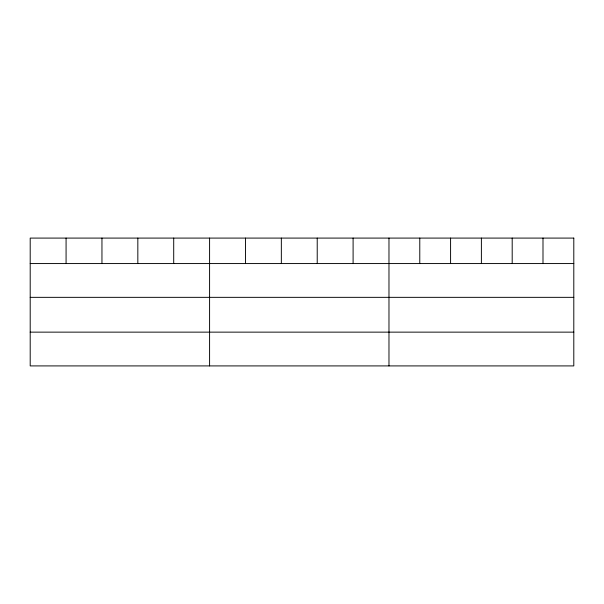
<?xml version="1.0" encoding="UTF-8"?>
<svg xmlns="http://www.w3.org/2000/svg" width="604" height="604" viewBox="0 0 604 604"><rect width="100%" height="100%" fill="white"/><g stroke="black" fill="none" stroke-linecap="round" stroke-linejoin="round"><path stroke-width="0.91" d="M30.2 263.563L573.8 263.563M30.2 297.342L573.8 297.342M30.2 332.14L573.8 332.14M542.996 238.089L542.996 263.563M512.192 238.089L512.192 263.563M481.388 238.089L481.388 263.563M450.584 238.089L450.584 263.563M419.78 238.089L419.78 263.563M388.976 238.089L388.976 365.911M353.098 238.089L353.098 263.563M317.221 238.089L317.221 263.563M281.343 238.089L281.343 263.563M245.466 238.089L245.466 263.563M209.588 238.089L209.588 365.911M173.71 238.089L173.71 263.563M137.833 238.089L137.833 263.563M101.955 238.089L101.955 263.563M66.078 238.089L66.078 263.563M573.8 238.089L30.2 238.089L30.2 365.911L573.8 365.911L573.8 238.089"/></g></svg>
